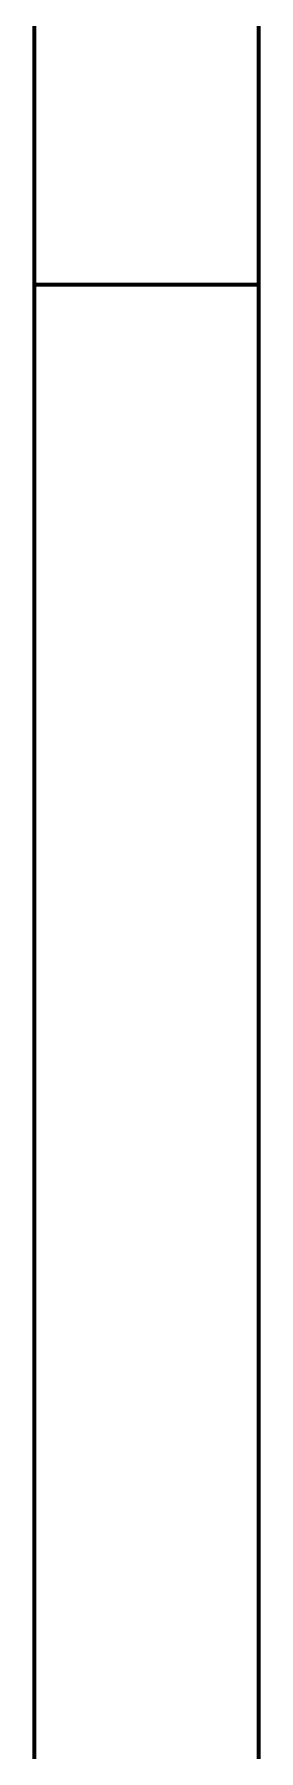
# Model space of a CAD drawing. Header units: millimetres. Extents: x 0 to 420, y 0 to 297.
# Drawn here: x 377 to 377.25, y 250.729 to 252.642 of the extents above; entities that cross this region are included whole.
import ezdxf

# ---------------------------------------------------------------- set-up
doc = ezdxf.new("R2010")
doc.units = ezdxf.units.MM
doc.linetypes.add('DASHED', pattern=[1.524, 1.27, -0.254])

msp = doc.modelspace()

# ---------------------------------------------------------------- linework, layer by layer
at = {"color": 5, "linetype": 'DASHED', "lineweight": 35}
for p, q in [((377, 252.7056), (377, 249.0633)), ((377.25, 249.0633), (377.25, 252.7056))]:
    msp.add_line(p, q, dxfattribs=at)
at = {"color": 1, "lineweight": 70}
for p, q in [((377, 252.6293), (377, 252.675)), ((377.25, 252.675), (377.25, 252.6293)), ((377, 252.5802), (377, 252.6293)), ((377.25, 252.6293), (377.25, 252.5802)), ((377, 252.5284), (377, 252.5802)), ((377.25, 252.5802), (377.25, 252.5284)), ((377, 252.4745), (377, 252.5284)), ((377.25, 252.5284), (377.25, 252.4745)), ((377, 252.4193), (377, 252.4745)), ((377.25, 252.4745), (377.25, 252.4193)), ((377, 252.3633), (377, 252.4193)), ((377.25, 252.4193), (377.25, 252.3633)), ((377, 249.0633), (377, 252.3633)), ((377.25, 252.3633), (377, 252.3633)), ((377.25, 252.3633), (377.25, 249.0633))]:
    msp.add_line(p, q, dxfattribs=at)

doc.saveas('drawing.dxf')
